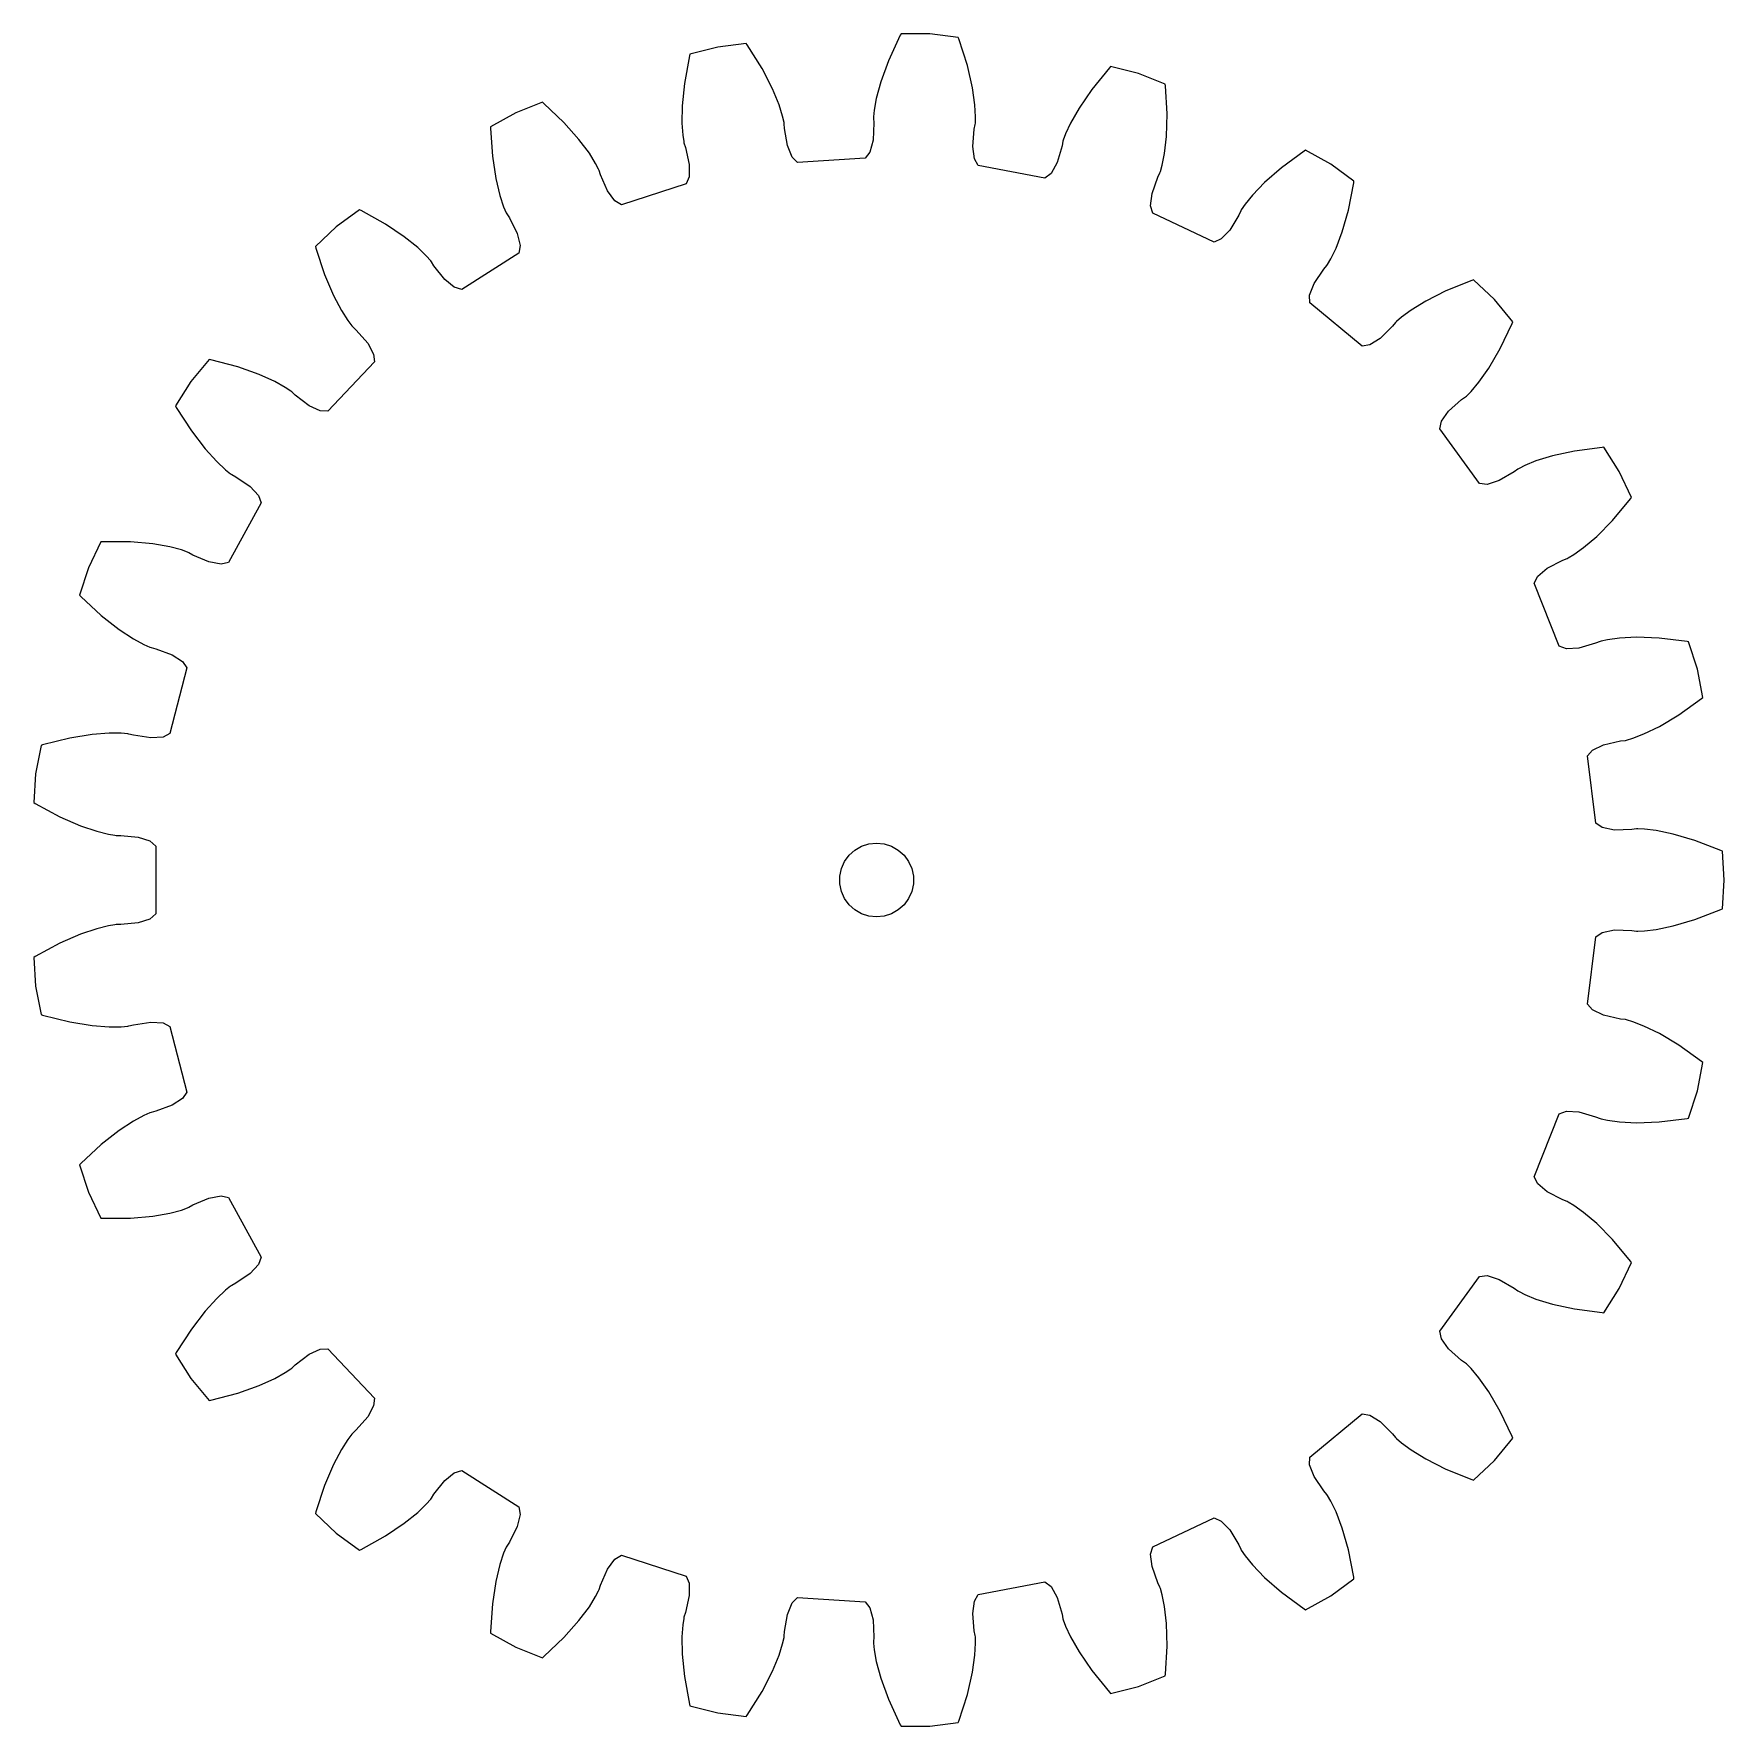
# Model space of a CAD drawing. Header units: metres. Extents: x -34.2 to 34.4, y -34.3 to 34.3.
import ezdxf

# ---------------------------------------------------------------- set-up
doc = ezdxf.new("R2010")
doc.units = ezdxf.units.M

msp = doc.modelspace()

# ---------------------------------------------------------------- linework, layer by layer
for p, q in [((0.993, 34.31), (0.96, 34.25)), ((2.159, 34.31), (0.993, 34.31)), ((-6.442, 33.769), (-7.57, 33.479)), ((-5.286, 33.915), (-6.442, 33.769)), ((-5.245, 33.86), (-5.286, 33.915)), ((-4.643, 32.899), (-5.245, 33.86)), ((0.96, 34.25), (0.483, 33.222)), ((3.315, 34.164), (2.159, 34.31)), ((3.341, 34.101), (3.315, 34.164)), ((3.685, 33.02), (3.341, 34.101)), ((-7.588, 33.413), (-7.794, 32.298)), ((-7.57, 33.479), (-7.588, 33.413)), ((0.483, 33.222), (0.169, 32.36)), ((3.889, 32.126), (3.685, 33.02)), ((9.495, 32.985), (9.447, 32.936)), ((10.623, 32.695), (9.495, 32.985)), ((-7.794, 32.298), (-7.884, 31.385)), ((-4.223, 32.084), (-4.643, 32.899)), ((0.169, 32.36), (-0.016, 31.685)), ((9.447, 32.936), (8.73, 32.058)), ((11.707, 32.266), (10.623, 32.695)), ((11.716, 32.199), (11.707, 32.266)), ((-3.956, 31.437), (-4.223, 32.084)), ((-0.016, 31.685), (-0.103, 31.209)), ((3.987, 31.433), (3.889, 32.126)), ((8.73, 32.058), (8.211, 31.302)), ((11.781, 31.066), (11.716, 32.199)), ((-14.637, 31.106), (-15.658, 30.544)), ((-13.554, 31.535), (-14.637, 31.106)), ((-13.501, 31.492), (-13.554, 31.535)), ((-12.679, 30.711), (-13.501, 31.492)), ((-7.884, 31.385), (-7.895, 30.685)), ((-3.809, 30.976), (-3.956, 31.437)), ((-3.75, 30.716), (-3.809, 30.976)), ((-0.103, 31.209), (-0.13, 30.944)), ((-0.13, 30.944), (-0.13, 30.895)), ((-0.13, 30.895), (-0.117, 30.701)), ((4.014, 30.95), (3.987, 31.433)), ((4.007, 30.684), (4.014, 30.95)), ((8.211, 31.302), (7.864, 30.693)), ((11.756, 30.15), (11.781, 31.066)), ((-15.658, 30.544), (-15.659, 30.476)), ((-15.659, 30.476), (-15.581, 29.345)), ((-12.069, 30.026), (-12.679, 30.711)), ((-7.895, 30.685), (-7.862, 30.203)), ((-7.862, 30.203), (-7.821, 29.94)), ((-3.743, 30.667), (-3.75, 30.716)), ((-3.732, 30.474), (-3.743, 30.667)), ((-3.616, 29.776), (-3.732, 30.474)), ((-0.117, 30.701), (-0.144, 29.994)), ((3.902, 29.74), (3.964, 30.444)), ((3.964, 30.444), (4.002, 30.635)), ((4.002, 30.635), (4.007, 30.684)), ((7.661, 30.255), (7.57, 30.004)), ((7.864, 30.693), (7.661, 30.255)), ((-11.649, 29.465), (-12.069, 30.026)), ((-7.821, 29.94), (-7.81, 29.891)), ((-7.81, 29.891), (-7.748, 29.707)), ((-7.748, 29.707), (-7.599, 29.016)), ((-3.429, 29.313), (-3.616, 29.776)), ((-0.272, 29.511), (-0.463, 29.263)), ((-0.144, 29.994), (-0.272, 29.511)), ((3.968, 29.245), (3.902, 29.74)), ((7.522, 29.766), (7.32, 29.088)), ((7.557, 29.956), (7.522, 29.766)), ((7.57, 30.004), (7.557, 29.956)), ((11.679, 29.454), (11.756, 30.15)), ((17.341, 29.552), (16.428, 28.88)), ((17.399, 29.587), (17.341, 29.552)), ((18.42, 29.026), (17.399, 29.587)), ((-15.581, 29.345), (-15.442, 28.439)), ((-11.393, 29.056), (-11.649, 29.465)), ((-11.271, 28.819), (-11.393, 29.056)), ((-7.599, 29.016), (-7.602, 28.517)), ((-3.209, 29.09), (-3.429, 29.313)), ((-0.463, 29.263), (-3.209, 29.09)), ((4.127, 28.974), (3.968, 29.245)), ((6.829, 28.459), (4.127, 28.974)), ((7.32, 29.088), (7.076, 28.652)), ((11.512, 28.723), (11.585, 28.98)), ((11.585, 28.98), (11.679, 29.454)), ((16.428, 28.88), (15.737, 28.276)), ((19.363, 28.341), (18.42, 29.026)), ((-15.442, 28.439), (-15.278, 27.758)), ((-11.252, 28.773), (-11.271, 28.819)), ((-11.193, 28.588), (-11.252, 28.773)), ((-10.908, 27.941), (-11.193, 28.588)), ((-7.726, 28.229), (-10.342, 27.379)), ((-7.602, 28.517), (-7.726, 28.229)), ((7.076, 28.652), (6.829, 28.459)), ((11.175, 27.835), (11.411, 28.502)), ((11.411, 28.502), (11.494, 28.677)), ((11.494, 28.677), (11.512, 28.723)), ((15.737, 28.276), (15.25, 27.773)), ((19.136, 27.161), (19.356, 28.273)), ((19.356, 28.273), (19.363, 28.341)), ((-15.278, 27.758), (-15.126, 27.299)), ((-10.611, 27.539), (-10.908, 27.941)), ((-10.342, 27.379), (-10.611, 27.539)), ((11.116, 27.339), (11.175, 27.835)), ((15.25, 27.773), (14.945, 27.399)), ((-20.97, 27.173), (-21.913, 26.488)), ((-20.908, 27.145), (-20.97, 27.173)), ((-19.918, 26.593), (-20.908, 27.145)), ((-15.126, 27.299), (-15.021, 27.054)), ((-15.021, 27.054), (-14.998, 27.01)), ((-14.998, 27.01), (-14.893, 26.847)), ((-14.893, 26.847), (-14.576, 26.215)), ((11.203, 27.038), (11.116, 27.339)), ((13.692, 25.866), (11.203, 27.038)), ((14.688, 26.96), (14.324, 26.353)), ((14.769, 27.136), (14.688, 26.96)), ((14.794, 27.179), (14.769, 27.136)), ((14.945, 27.399), (14.794, 27.179)), ((18.885, 26.279), (19.136, 27.161)), ((-21.913, 26.488), (-22.762, 25.691)), ((-19.157, 26.081), (-19.918, 26.593)), ((-18.611, 25.643), (-19.157, 26.081)), ((-14.576, 26.215), (-14.455, 25.73)), ((14.324, 26.353), (13.979, 25.992)), ((18.637, 25.624), (18.885, 26.279)), ((-22.762, 25.691), (-22.747, 25.624)), ((-22.747, 25.624), (-22.39, 24.548)), ((-18.261, 25.31), (-18.611, 25.643)), ((-14.503, 25.421), (-16.826, 23.946)), ((-14.455, 25.73), (-14.503, 25.421)), ((13.979, 25.992), (13.692, 25.866)), ((18.428, 25.188), (18.637, 25.624)), ((-18.084, 25.111), (-18.261, 25.31)), ((-18.054, 25.071), (-18.084, 25.111)), ((-17.951, 24.906), (-18.054, 25.071)), ((-17.514, 24.35), (-17.951, 24.906)), ((17.747, 24.181), (18.14, 24.769)), ((18.14, 24.769), (18.265, 24.918)), ((18.265, 24.918), (18.294, 24.958)), ((18.294, 24.958), (18.428, 25.188)), ((-22.39, 24.548), (-22.029, 23.705)), ((-17.127, 24.035), (-17.514, 24.35)), ((-16.826, 23.946), (-17.127, 24.035)), ((17.566, 23.716), (17.747, 24.181)), ((24.146, 24.311), (23.094, 23.887)), ((24.211, 24.331), (24.146, 24.311)), ((25.06, 23.533), (24.211, 24.331)), ((-22.029, 23.705), (-21.701, 23.086)), ((17.575, 23.402), (17.566, 23.716)), ((19.695, 21.649), (17.575, 23.402)), ((22.275, 23.474), (21.678, 23.108)), ((23.094, 23.887), (22.275, 23.474)), ((25.803, 22.635), (25.06, 23.533)), ((-21.701, 23.086), (-21.44, 22.68)), ((-21.44, 22.68), (-21.277, 22.469)), ((21.088, 22.646), (21.054, 22.61)), ((21.289, 22.822), (21.088, 22.646)), ((21.678, 23.108), (21.289, 22.822)), ((-21.277, 22.469), (-21.244, 22.432)), ((-21.244, 22.432), (-21.102, 22.3)), ((-21.102, 22.3), (-20.637, 21.766)), ((20.427, 21.963), (20.004, 21.699)), ((20.931, 22.46), (20.427, 21.963)), ((21.054, 22.61), (20.931, 22.46)), ((25.29, 21.548), (25.779, 22.571)), ((25.779, 22.571), (25.803, 22.635)), ((-20.637, 21.766), (-20.4, 21.327)), ((-20.4, 21.327), (-20.369, 21.015)), ((20.004, 21.699), (19.695, 21.649)), ((24.827, 20.757), (25.29, 21.548)), ((-27.069, 21.104), (-27.812, 20.207)), ((-27.002, 21.093), (-27.069, 21.104)), ((-25.906, 20.804), (-27.002, 21.093)), ((-25.041, 20.497), (-25.906, 20.804)), ((-20.369, 21.015), (-22.253, 19.01)), ((24.424, 20.184), (24.827, 20.757)), ((-27.812, 20.207), (-28.436, 19.223)), ((-24.403, 20.209), (-25.041, 20.497)), ((-23.981, 19.973), (-24.403, 20.209)), ((-23.76, 19.825), (-23.981, 19.973)), ((24.113, 19.814), (24.424, 20.184)), ((-28.436, 19.223), (-28.404, 19.163)), ((-23.721, 19.793), (-23.76, 19.825)), ((-23.581, 19.66), (-23.721, 19.793)), ((-23.019, 19.23), (-23.581, 19.66)), ((-22.566, 19.021), (-23.019, 19.23)), ((23.203, 19.008), (23.73, 19.479)), ((23.73, 19.479), (23.888, 19.592)), ((23.888, 19.592), (23.926, 19.625)), ((23.926, 19.625), (24.113, 19.814)), ((-28.404, 19.163), (-27.791, 18.209)), ((-22.253, 19.01), (-22.566, 19.021)), ((22.843, 18.297), (22.912, 18.602)), ((22.912, 18.602), (23.203, 19.008)), ((-27.791, 18.209), (-27.232, 17.482)), ((24.46, 16.071), (22.843, 18.297)), ((-27.232, 17.482), (-26.761, 16.964)), ((27.413, 17.197), (26.744, 16.991)), ((28.309, 17.393), (27.413, 17.197)), ((29.433, 17.542), (28.309, 17.393)), ((29.501, 17.545), (29.433, 17.542)), ((30.125, 16.561), (29.501, 17.545)), ((-26.761, 16.964), (-26.406, 16.635)), ((-26.406, 16.635), (-26.197, 16.471)), ((-26.197, 16.471), (-26.155, 16.444)), ((25.859, 16.549), (25.248, 16.193)), ((26.015, 16.664), (25.859, 16.549)), ((26.058, 16.69), (26.015, 16.664)), ((26.296, 16.81), (26.058, 16.69)), ((26.744, 16.991), (26.296, 16.81)), ((30.621, 15.507), (30.125, 16.561)), ((-26.155, 16.444), (-25.984, 16.351)), ((-25.984, 16.351), (-25.402, 15.95)), ((-25.402, 15.95), (-25.063, 15.584)), ((24.772, 16.042), (24.46, 16.071)), ((25.248, 16.193), (24.772, 16.042)), ((-24.956, 15.289), (-26.281, 12.878)), ((-25.063, 15.584), (-24.956, 15.289)), ((29.854, 14.582), (30.582, 15.451)), ((30.582, 15.451), (30.621, 15.507)), ((29.209, 13.931), (29.854, 14.582)), ((28.676, 13.476), (29.209, 13.931)), ((-31.467, 13.71), (-31.963, 12.655)), ((-31.399, 13.715), (-31.467, 13.71)), ((-30.265, 13.708), (-31.399, 13.715)), ((-29.352, 13.626), (-30.265, 13.708)), ((-28.662, 13.505), (-29.352, 13.626)), ((-28.195, 13.382), (-28.662, 13.505)), ((-27.944, 13.293), (-28.195, 13.382)), ((-27.899, 13.272), (-27.944, 13.293)), ((-27.729, 13.178), (-27.899, 13.272)), ((-27.078, 12.901), (-27.729, 13.178)), ((28.01, 13.036), (28.054, 13.058)), ((28.054, 13.058), (28.283, 13.195)), ((28.283, 13.195), (28.676, 13.476)), ((-31.963, 12.655), (-32.323, 11.547)), ((-26.587, 12.811), (-27.078, 12.901)), ((-26.281, 12.878), (-26.587, 12.811)), ((26.818, 12.32), (27.201, 12.641)), ((27.201, 12.641), (27.829, 12.966)), ((27.829, 12.966), (28.01, 13.036)), ((26.675, 12.041), (26.818, 12.32)), ((27.688, 9.483), (26.675, 12.041)), ((-32.323, 11.547), (-32.278, 11.497)), ((-32.278, 11.497), (-31.446, 10.725)), ((-31.446, 10.725), (-30.724, 10.16)), ((-30.724, 10.16), (-30.139, 9.776)), ((-30.139, 9.776), (-29.714, 9.546)), ((29.342, 9.671), (29.162, 9.598)), ((29.39, 9.686), (29.342, 9.671)), ((29.65, 9.743), (29.39, 9.686)), ((30.129, 9.806), (29.65, 9.743)), ((30.828, 9.84), (30.129, 9.806)), ((31.745, 9.807), (30.828, 9.84)), ((32.871, 9.671), (31.745, 9.807)), ((32.937, 9.658), (32.871, 9.671)), ((33.297, 8.549), (32.937, 9.658)), ((-29.714, 9.546), (-29.47, 9.439)), ((-29.47, 9.439), (-29.423, 9.423)), ((-29.423, 9.423), (-29.235, 9.376)), ((-29.235, 9.376), (-28.571, 9.132)), ((-28.571, 9.132), (-28.151, 8.861)), ((27.983, 9.378), (27.688, 9.483)), ((28.482, 9.406), (27.983, 9.378)), ((29.162, 9.598), (28.482, 9.406)), ((-27.974, 8.603), (-28.658, 5.938)), ((-28.151, 8.861), (-27.974, 8.603)), ((33.516, 7.405), (33.297, 8.549)), ((32.543, 6.7), (33.464, 7.361)), ((33.464, 7.361), (33.516, 7.405)), ((31.126, 5.922), (31.755, 6.229)), ((31.755, 6.229), (32.543, 6.7)), ((-32.724, 5.751), (-33.824, 5.475)), ((-31.819, 5.898), (-32.724, 5.751)), ((-31.121, 5.953), (-31.819, 5.898)), ((-30.637, 5.95), (-31.121, 5.953)), ((-30.372, 5.926), (-30.637, 5.95)), ((-30.323, 5.917), (-30.372, 5.926)), ((-30.135, 5.868), (-30.323, 5.917)), ((-29.436, 5.762), (-30.135, 5.868)), ((-28.938, 5.797), (-29.436, 5.762)), ((-28.658, 5.938), (-28.938, 5.797)), ((29.49, 5.479), (30.179, 5.638)), ((30.179, 5.638), (30.372, 5.661)), ((30.372, 5.661), (30.42, 5.671)), ((30.42, 5.671), (30.676, 5.746)), ((30.676, 5.746), (31.126, 5.922)), ((-33.888, 5.453), (-34.106, 4.309)), ((-33.824, 5.475), (-33.888, 5.453)), ((28.832, 5.029), (29.04, 5.263)), ((29.176, 2.299), (28.832, 5.029)), ((29.04, 5.263), (29.49, 5.479)), ((-34.106, 4.309), (-34.18, 3.146)), ((-34.18, 3.146), (-34.123, 3.108)), ((-34.123, 3.108), (-33.126, 2.568)), ((-33.126, 2.568), (-32.286, 2.2)), ((-32.286, 2.2), (-31.623, 1.974)), ((29.436, 2.124), (29.176, 2.299)), ((29.926, 2.027), (29.436, 2.124)), ((30.825, 2.07), (30.633, 2.045)), ((30.875, 2.072), (30.825, 2.07)), ((31.141, 2.063), (30.875, 2.072)), ((31.621, 2.005), (31.141, 2.063)), ((-31.623, 1.974), (-31.154, 1.856)), ((-31.154, 1.856), (-30.891, 1.814)), ((-30.891, 1.814), (-30.842, 1.81)), ((-30.842, 1.81), (-30.648, 1.811)), ((-30.648, 1.811), (-29.944, 1.74)), ((-29.944, 1.74), (-29.47, 1.582)), ((-29.47, 1.582), (-29.235, 1.376)), ((-29.235, 1.376), (-29.235, -1.376)), ((-0.61, 1.37), (-0.312, 1.467)), ((-0.312, 1.467), (0, 1.5)), ((0, 1.5), (0.312, 1.467)), ((0.312, 1.467), (0.61, 1.37)), ((30.633, 2.045), (29.926, 2.027)), ((32.307, 1.864), (31.621, 2.005)), ((33.186, 1.604), (32.307, 1.864)), ((34.243, 1.193), (33.186, 1.604)), ((-1.427, 0.464), (-1.299, 0.75)), ((-1.299, 0.75), (-1.115, 1.004)), ((-1.115, 1.004), (-0.882, 1.214)), ((-0.882, 1.214), (-0.61, 1.37)), ((0.61, 1.37), (0.882, 1.214)), ((0.882, 1.214), (1.115, 1.004)), ((1.115, 1.004), (1.299, 0.75)), ((1.299, 0.75), (1.427, 0.464)), ((34.304, 1.163), (34.243, 1.193)), ((34.377, 0), (34.304, 1.163)), ((-1.492, 0.157), (-1.427, 0.464)), ((-1.492, -0.157), (-1.492, 0.157)), ((1.427, 0.464), (1.492, 0.157)), ((1.492, 0.157), (1.492, -0.157)), ((-1.427, -0.464), (-1.492, -0.157)), ((-1.299, -0.75), (-1.427, -0.464)), ((1.427, -0.464), (1.299, -0.75)), ((1.492, -0.157), (1.427, -0.464)), ((34.304, -1.163), (34.377, 0)), ((-1.115, -1.004), (-1.299, -0.75)), ((-0.882, -1.214), (-1.115, -1.004)), ((-0.61, -1.37), (-0.882, -1.214)), ((-0.312, -1.467), (-0.61, -1.37)), ((0.61, -1.37), (0.312, -1.467)), ((0.882, -1.214), (0.61, -1.37)), ((1.115, -1.004), (0.882, -1.214)), ((1.299, -0.75), (1.115, -1.004)), ((33.186, -1.604), (34.243, -1.193)), ((34.243, -1.193), (34.304, -1.163)), ((-31.623, -1.974), (-32.286, -2.2)), ((-31.154, -1.856), (-31.623, -1.974)), ((-30.891, -1.814), (-31.154, -1.856)), ((-30.842, -1.81), (-30.891, -1.814)), ((-30.648, -1.811), (-30.842, -1.81)), ((-29.944, -1.74), (-30.648, -1.811)), ((-29.47, -1.582), (-29.944, -1.74)), ((-29.235, -1.376), (-29.47, -1.582)), ((0, -1.5), (-0.312, -1.467)), ((0.312, -1.467), (0, -1.5)), ((29.436, -2.124), (29.926, -2.027)), ((29.926, -2.027), (30.633, -2.045)), ((30.633, -2.045), (30.825, -2.07)), ((31.141, -2.063), (31.621, -2.005)), ((31.621, -2.005), (32.307, -1.864)), ((32.307, -1.864), (33.186, -1.604)), ((-33.126, -2.568), (-34.123, -3.108)), ((-32.286, -2.2), (-33.126, -2.568)), ((28.832, -5.029), (29.176, -2.299)), ((29.176, -2.299), (29.436, -2.124)), ((30.825, -2.07), (30.875, -2.072)), ((30.875, -2.072), (31.141, -2.063)), ((-34.123, -3.108), (-34.18, -3.146)), ((-34.18, -3.146), (-34.106, -4.309)), ((-34.106, -4.309), (-33.888, -5.453)), ((-33.888, -5.453), (-33.824, -5.475)), ((-33.824, -5.475), (-32.724, -5.751)), ((29.04, -5.263), (28.832, -5.029)), ((29.49, -5.479), (29.04, -5.263)), ((30.179, -5.638), (29.49, -5.479)), ((-32.724, -5.751), (-31.819, -5.898)), ((-31.819, -5.898), (-31.121, -5.953)), ((-31.121, -5.953), (-30.637, -5.95)), ((-30.637, -5.95), (-30.372, -5.926)), ((-30.372, -5.926), (-30.323, -5.917)), ((-30.323, -5.917), (-30.135, -5.868)), ((-30.135, -5.868), (-29.436, -5.762)), ((-29.436, -5.762), (-28.938, -5.797)), ((-28.938, -5.797), (-28.658, -5.938)), ((-28.658, -5.938), (-27.974, -8.603)), ((30.372, -5.661), (30.179, -5.638)), ((30.42, -5.671), (30.372, -5.661)), ((30.676, -5.746), (30.42, -5.671)), ((31.126, -5.922), (30.676, -5.746)), ((31.755, -6.229), (31.126, -5.922)), ((32.543, -6.7), (31.755, -6.229)), ((33.464, -7.361), (32.543, -6.7)), ((33.297, -8.549), (33.516, -7.405)), ((33.516, -7.405), (33.464, -7.361)), ((-28.151, -8.861), (-28.571, -9.132)), ((-27.974, -8.603), (-28.151, -8.861)), ((32.937, -9.658), (33.297, -8.549)), ((-29.714, -9.546), (-30.139, -9.776)), ((-29.47, -9.439), (-29.714, -9.546)), ((-29.423, -9.423), (-29.47, -9.439)), ((-29.235, -9.376), (-29.423, -9.423)), ((-28.571, -9.132), (-29.235, -9.376)), ((26.675, -12.041), (27.688, -9.483)), ((27.688, -9.483), (27.983, -9.378)), ((27.983, -9.378), (28.482, -9.406)), ((28.482, -9.406), (29.162, -9.598)), ((29.162, -9.598), (29.342, -9.671)), ((-30.724, -10.16), (-31.446, -10.725)), ((-30.139, -9.776), (-30.724, -10.16)), ((29.342, -9.671), (29.39, -9.686)), ((29.39, -9.686), (29.65, -9.743)), ((29.65, -9.743), (30.129, -9.806)), ((30.129, -9.806), (30.828, -9.84)), ((30.828, -9.84), (31.745, -9.807)), ((31.745, -9.807), (32.871, -9.671)), ((32.871, -9.671), (32.937, -9.658)), ((-31.446, -10.725), (-32.278, -11.497)), ((-32.278, -11.497), (-32.323, -11.547)), ((-32.323, -11.547), (-31.963, -12.655)), ((26.818, -12.32), (26.675, -12.041)), ((27.201, -12.641), (26.818, -12.32)), ((-31.963, -12.655), (-31.467, -13.71)), ((-27.729, -13.178), (-27.078, -12.901)), ((-27.078, -12.901), (-26.587, -12.811)), ((-26.587, -12.811), (-26.281, -12.878)), ((-26.281, -12.878), (-24.956, -15.289)), ((27.829, -12.966), (27.201, -12.641)), ((28.01, -13.036), (27.829, -12.966)), ((28.054, -13.058), (28.01, -13.036)), ((-31.467, -13.71), (-31.399, -13.715)), ((-31.399, -13.715), (-30.265, -13.708)), ((-30.265, -13.708), (-29.352, -13.626)), ((-29.352, -13.626), (-28.662, -13.505)), ((-28.662, -13.505), (-28.195, -13.382)), ((-28.195, -13.382), (-27.944, -13.293)), ((-27.944, -13.293), (-27.899, -13.272)), ((-27.899, -13.272), (-27.729, -13.178)), ((28.283, -13.195), (28.054, -13.058)), ((28.676, -13.476), (28.283, -13.195)), ((29.209, -13.931), (28.676, -13.476)), ((29.854, -14.582), (29.209, -13.931)), ((30.582, -15.451), (29.854, -14.582)), ((-25.063, -15.584), (-25.402, -15.95)), ((-24.956, -15.289), (-25.063, -15.584)), ((30.125, -16.561), (30.621, -15.507)), ((30.621, -15.507), (30.582, -15.451)), ((-26.155, -16.444), (-26.197, -16.471)), ((-25.984, -16.351), (-26.155, -16.444)), ((-25.402, -15.95), (-25.984, -16.351)), ((22.843, -18.297), (24.46, -16.071)), ((24.46, -16.071), (24.772, -16.042)), ((24.772, -16.042), (25.248, -16.193)), ((25.248, -16.193), (25.859, -16.549)), ((-26.761, -16.964), (-27.232, -17.482)), ((-26.406, -16.635), (-26.761, -16.964)), ((-26.197, -16.471), (-26.406, -16.635)), ((25.859, -16.549), (26.015, -16.664)), ((26.015, -16.664), (26.058, -16.69)), ((26.058, -16.69), (26.296, -16.81)), ((26.296, -16.81), (26.744, -16.991)), ((26.744, -16.991), (27.413, -17.197)), ((29.501, -17.545), (30.125, -16.561)), ((-27.232, -17.482), (-27.791, -18.209)), ((27.413, -17.197), (28.309, -17.393)), ((28.309, -17.393), (29.433, -17.542)), ((29.433, -17.542), (29.501, -17.545)), ((-27.791, -18.209), (-28.404, -19.163)), ((22.912, -18.602), (22.843, -18.297)), ((-28.404, -19.163), (-28.436, -19.223)), ((-23.019, -19.23), (-22.566, -19.021)), ((-22.566, -19.021), (-22.253, -19.01)), ((-22.253, -19.01), (-20.369, -21.015)), ((23.203, -19.008), (22.912, -18.602)), ((23.73, -19.479), (23.203, -19.008)), ((-28.436, -19.223), (-27.812, -20.207)), ((-23.981, -19.973), (-23.76, -19.825)), ((-23.76, -19.825), (-23.721, -19.793)), ((-23.721, -19.793), (-23.581, -19.66)), ((-23.581, -19.66), (-23.019, -19.23)), ((23.888, -19.592), (23.73, -19.479)), ((23.926, -19.625), (23.888, -19.592)), ((24.113, -19.814), (23.926, -19.625)), ((24.424, -20.184), (24.113, -19.814)), ((-27.812, -20.207), (-27.069, -21.104)), ((-25.906, -20.804), (-25.041, -20.497)), ((-25.041, -20.497), (-24.403, -20.209)), ((-24.403, -20.209), (-23.981, -19.973)), ((24.827, -20.757), (24.424, -20.184)), ((-27.069, -21.104), (-27.002, -21.093)), ((-27.002, -21.093), (-25.906, -20.804)), ((-20.369, -21.015), (-20.4, -21.327)), ((25.29, -21.548), (24.827, -20.757)), ((-20.637, -21.766), (-21.102, -22.3)), ((-20.4, -21.327), (-20.637, -21.766)), ((17.575, -23.402), (19.695, -21.649)), ((19.695, -21.649), (20.004, -21.699)), ((20.004, -21.699), (20.427, -21.963)), ((25.779, -22.571), (25.29, -21.548)), ((-21.277, -22.469), (-21.44, -22.68)), ((-21.244, -22.432), (-21.277, -22.469)), ((-21.102, -22.3), (-21.244, -22.432)), ((20.427, -21.963), (20.931, -22.46)), ((20.931, -22.46), (21.054, -22.61)), ((21.054, -22.61), (21.088, -22.646)), ((25.06, -23.533), (25.803, -22.635)), ((25.803, -22.635), (25.779, -22.571)), ((-21.701, -23.086), (-22.029, -23.705)), ((-21.44, -22.68), (-21.701, -23.086)), ((21.088, -22.646), (21.289, -22.822)), ((21.289, -22.822), (21.678, -23.108)), ((21.678, -23.108), (22.275, -23.474)), ((-22.029, -23.705), (-22.39, -24.548)), ((-17.127, -24.035), (-16.826, -23.946)), ((-16.826, -23.946), (-14.503, -25.421)), ((17.566, -23.716), (17.575, -23.402)), ((17.747, -24.181), (17.566, -23.716)), ((22.275, -23.474), (23.094, -23.887)), ((23.094, -23.887), (24.146, -24.311)), ((24.211, -24.331), (25.06, -23.533)), ((-22.39, -24.548), (-22.747, -25.624)), ((-17.951, -24.906), (-17.514, -24.35)), ((-17.514, -24.35), (-17.127, -24.035)), ((18.14, -24.769), (17.747, -24.181)), ((24.146, -24.311), (24.211, -24.331)), ((-18.611, -25.643), (-18.261, -25.31)), ((-18.261, -25.31), (-18.084, -25.111)), ((-18.084, -25.111), (-18.054, -25.071)), ((-18.054, -25.071), (-17.951, -24.906)), ((18.265, -24.918), (18.14, -24.769)), ((18.294, -24.958), (18.265, -24.918)), ((18.428, -25.188), (18.294, -24.958)), ((18.637, -25.624), (18.428, -25.188)), ((-22.747, -25.624), (-22.762, -25.691)), ((-22.762, -25.691), (-21.913, -26.488)), ((-19.157, -26.081), (-18.611, -25.643)), ((-14.455, -25.73), (-14.576, -26.215)), ((-14.503, -25.421), (-14.455, -25.73)), ((11.203, -27.038), (13.692, -25.866)), ((13.692, -25.866), (13.979, -25.992)), ((13.979, -25.992), (14.324, -26.353)), ((18.885, -26.279), (18.637, -25.624)), ((-21.913, -26.488), (-20.97, -27.173)), ((-20.908, -27.145), (-19.918, -26.593)), ((-19.918, -26.593), (-19.157, -26.081)), ((-14.576, -26.215), (-14.893, -26.847)), ((14.324, -26.353), (14.688, -26.96)), ((19.136, -27.161), (18.885, -26.279)), ((-20.97, -27.173), (-20.908, -27.145)), ((-15.126, -27.299), (-15.278, -27.758)), ((-15.021, -27.054), (-15.126, -27.299)), ((-14.998, -27.01), (-15.021, -27.054)), ((-14.893, -26.847), (-14.998, -27.01)), ((-10.611, -27.539), (-10.342, -27.379)), ((-10.342, -27.379), (-7.726, -28.229)), ((11.116, -27.339), (11.203, -27.038)), ((11.175, -27.835), (11.116, -27.339)), ((14.688, -26.96), (14.769, -27.136)), ((14.769, -27.136), (14.794, -27.179)), ((14.794, -27.179), (14.945, -27.399)), ((14.945, -27.399), (15.25, -27.773)), ((19.356, -28.273), (19.136, -27.161)), ((-15.278, -27.758), (-15.442, -28.439)), ((-11.193, -28.588), (-10.908, -27.941)), ((-10.908, -27.941), (-10.611, -27.539)), ((11.411, -28.502), (11.175, -27.835)), ((15.25, -27.773), (15.737, -28.276)), ((-15.442, -28.439), (-15.581, -29.345)), ((-11.393, -29.056), (-11.271, -28.819)), ((-11.271, -28.819), (-11.252, -28.773)), ((-11.252, -28.773), (-11.193, -28.588)), ((-7.726, -28.229), (-7.602, -28.517)), ((-7.602, -28.517), (-7.599, -29.016)), ((4.127, -28.974), (6.829, -28.459)), ((6.829, -28.459), (7.076, -28.652)), ((7.076, -28.652), (7.32, -29.088)), ((11.494, -28.677), (11.411, -28.502)), ((11.512, -28.723), (11.494, -28.677)), ((11.585, -28.98), (11.512, -28.723)), ((15.737, -28.276), (16.428, -28.88)), ((18.42, -29.026), (19.363, -28.341)), ((19.363, -28.341), (19.356, -28.273)), ((-15.581, -29.345), (-15.659, -30.476)), ((-12.069, -30.026), (-11.649, -29.465)), ((-11.649, -29.465), (-11.393, -29.056)), ((-7.599, -29.016), (-7.748, -29.707)), ((-3.616, -29.776), (-3.429, -29.313)), ((-3.429, -29.313), (-3.209, -29.09)), ((-3.209, -29.09), (-0.463, -29.263)), ((-0.463, -29.263), (-0.272, -29.511)), ((3.902, -29.74), (3.968, -29.245)), ((3.968, -29.245), (4.127, -28.974)), ((7.32, -29.088), (7.522, -29.766)), ((11.679, -29.454), (11.585, -28.98)), ((11.756, -30.15), (11.679, -29.454)), ((16.428, -28.88), (17.341, -29.552)), ((17.399, -29.587), (18.42, -29.026)), ((-12.679, -30.711), (-12.069, -30.026)), ((-7.821, -29.94), (-7.862, -30.203)), ((-7.81, -29.891), (-7.821, -29.94)), ((-7.748, -29.707), (-7.81, -29.891)), ((-3.732, -30.474), (-3.616, -29.776)), ((-0.272, -29.511), (-0.144, -29.994)), ((-0.144, -29.994), (-0.117, -30.701)), ((3.964, -30.444), (3.902, -29.74)), ((7.522, -29.766), (7.557, -29.956)), ((7.557, -29.956), (7.57, -30.004)), ((7.57, -30.004), (7.661, -30.255)), ((11.781, -31.066), (11.756, -30.15)), ((17.341, -29.552), (17.399, -29.587)), ((-15.659, -30.476), (-15.658, -30.544)), ((-15.658, -30.544), (-14.637, -31.106)), ((-13.501, -31.492), (-12.679, -30.711)), ((-7.862, -30.203), (-7.895, -30.685)), ((-7.895, -30.685), (-7.884, -31.385)), ((-3.809, -30.976), (-3.75, -30.716)), ((-3.75, -30.716), (-3.743, -30.667)), ((-3.743, -30.667), (-3.732, -30.474)), ((-0.117, -30.701), (-0.13, -30.895)), ((4.002, -30.635), (3.964, -30.444)), ((4.007, -30.684), (4.002, -30.635)), ((4.014, -30.95), (4.007, -30.684)), ((7.661, -30.255), (7.864, -30.693)), ((7.864, -30.693), (8.211, -31.302)), ((-14.637, -31.106), (-13.554, -31.535)), ((-13.554, -31.535), (-13.501, -31.492)), ((-7.884, -31.385), (-7.794, -32.298)), ((-4.223, -32.084), (-3.956, -31.437)), ((-3.956, -31.437), (-3.809, -30.976)), ((-0.13, -30.895), (-0.13, -30.944)), ((-0.13, -30.944), (-0.103, -31.209)), ((-0.103, -31.209), (-0.016, -31.685)), ((3.889, -32.126), (3.987, -31.433)), ((3.987, -31.433), (4.014, -30.95)), ((8.211, -31.302), (8.73, -32.058)), ((11.716, -32.199), (11.781, -31.066)), ((-4.643, -32.899), (-4.223, -32.084)), ((-0.016, -31.685), (0.169, -32.36)), ((3.685, -33.02), (3.889, -32.126)), ((8.73, -32.058), (9.447, -32.936)), ((11.707, -32.266), (11.716, -32.199)), ((-7.794, -32.298), (-7.588, -33.413)), ((-5.245, -33.86), (-4.643, -32.899)), ((0.169, -32.36), (0.483, -33.222)), ((9.447, -32.936), (9.495, -32.985)), ((9.495, -32.985), (10.623, -32.695)), ((10.623, -32.695), (11.707, -32.266)), ((-7.588, -33.413), (-7.57, -33.479)), ((-7.57, -33.479), (-6.442, -33.769)), ((0.483, -33.222), (0.96, -34.25)), ((3.341, -34.101), (3.685, -33.02)), ((-6.442, -33.769), (-5.286, -33.915)), ((-5.286, -33.915), (-5.245, -33.86)), ((0.96, -34.25), (0.993, -34.31)), ((0.993, -34.31), (2.159, -34.31)), ((2.159, -34.31), (3.315, -34.164)), ((3.315, -34.164), (3.341, -34.101))]:
    msp.add_line(p, q)

doc.saveas('drawing.dxf')
